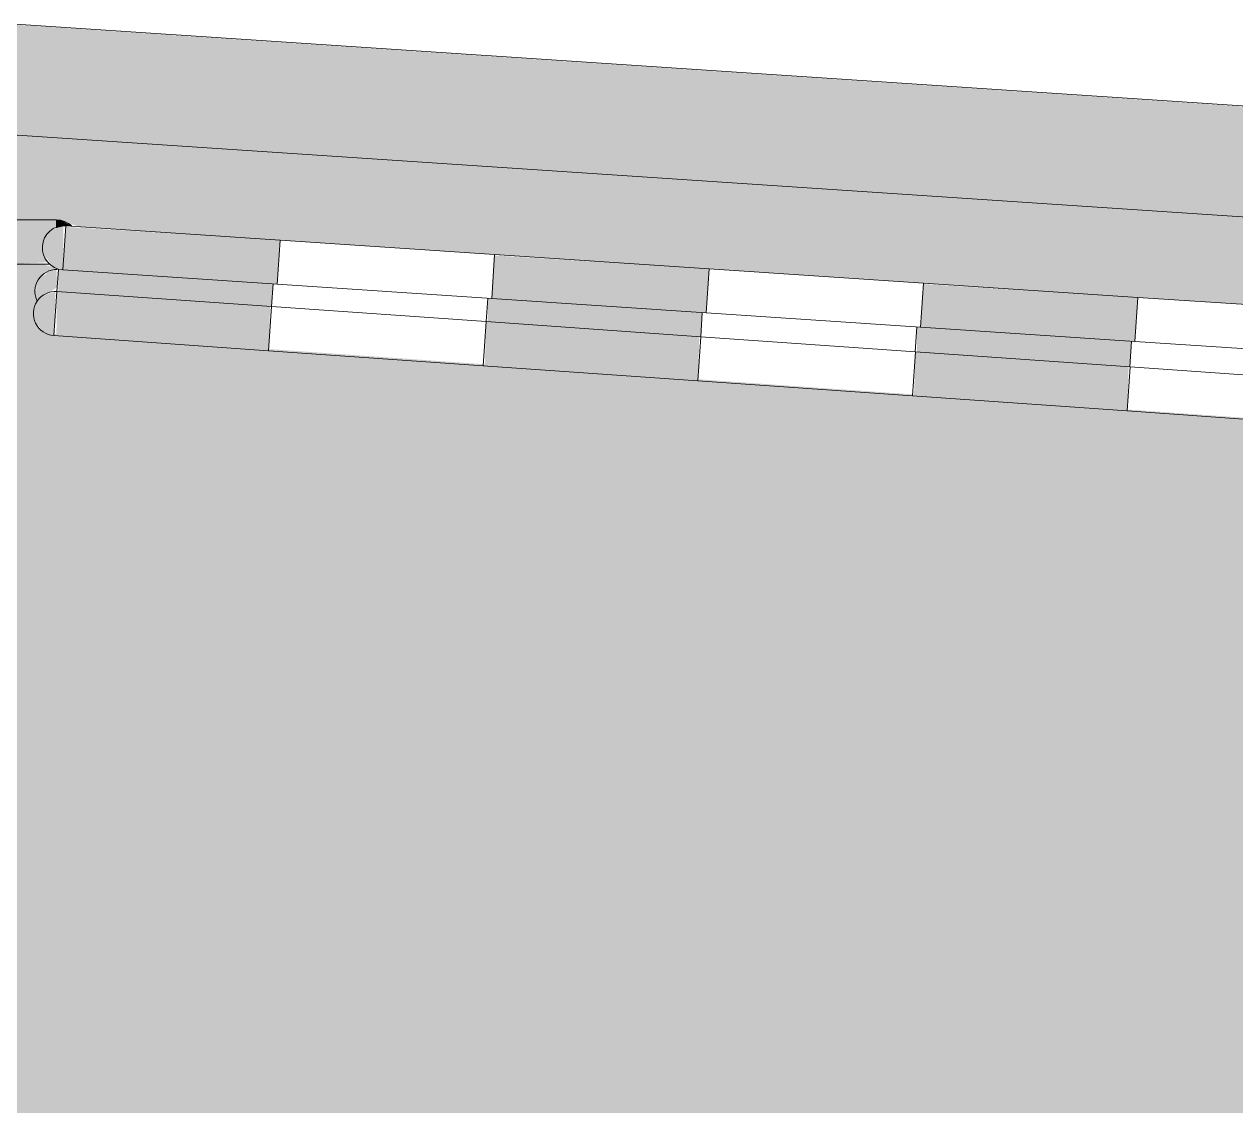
# Model space of a CAD drawing. Header units: millimetres. Extents: x -12447 to 83753, y -46415 to 46712.
# Drawn here: x 82749.2 to 82804.1, y 3534.2 to 3583.2 of the extents above; entities that cross this region are included whole.
import ezdxf

# ---------------------------------------------------------------- set-up
doc = ezdxf.new("R2010")
doc.units = ezdxf.units.MM
doc.layers.add('Линии', color=7, linetype='Continuous', lineweight=9, true_color=0x00a600)
doc.layers.add('Узлы', color=7, linetype='Continuous', lineweight=18)

# ---------------------------------------------------------------- blocks, each defined once
blk = doc.blocks.new('Гидроизоляция_черная - Гидроизоляция_черная 3-6505781-Сечение по поддону')
at = {"layer": 'Узлы', "lineweight": 20}
for points in [[(1671.155, 3572.305), (1672.762, 3572.387), (1672.517, 3573.112), (1672.958, 3573.848), (1673.153, 3574.045), (1673.153, 3574.305), (1662.903, 3574.305), (1662.903, 3572.305), (1671.022, 3572.305)], [(1673.153, 3573.944), (1673.582, 3574.043), (1673.82, 3574.043), (1673.412, 3574.271), (1673.153, 3574.305), (1673.153, 3574.012)]]:
    blk.add_hatch(color=256, dxfattribs=at).paths.add_polyline_path(points)
for p, q in [((1673.153, 3574.305), (1662.903, 3574.305)), ((1673.153, 3574.305), (1673.153, 3573.944)), ((1662.903, 3572.305), (1672.855, 3572.305))]:
    blk.add_line(p, q, dxfattribs=at)
blk.add_arc((1673.153, 3573.305), 1, 46.2547, 90, dxfattribs=at)
blk = doc.blocks.new('Гидроизоляция_черная - Гидроизоляция_черная 3-6506125-Сечение по поддону')
at = {"layer": 'Узлы', "lineweight": 20}
for points in [[(1672.337, 3570.587), (1672.581, 3570.883), (1673.192, 3571.255), (1673.153, 3572.055), (1672.857, 3571.981), (1672.454, 3571.68), (1672.187, 3571.047), (1672.267, 3570.73)], [(1682.891, 3570.382), (1682.96, 3571.412), (1673.245, 3572.048), (1673.246, 3571.059), (1682.827, 3570.387)], [(1702.315, 3569.02), (1702.388, 3570.113), (1692.673, 3570.75), (1692.674, 3569.696), (1702.254, 3569.024)], [(1721.738, 3567.657), (1721.815, 3568.815), (1712.101, 3569.453), (1712.101, 3568.333), (1721.682, 3567.661)]]:
    blk.add_hatch(color=256, dxfattribs=at).paths.add_polyline_path(points)
for p, q in [((1673.18, 3571.063), (1673.246, 3572.061)), ((1682.891, 3570.382), (1682.96, 3571.412)), ((1692.674, 3570.762), (1692.603, 3569.7)), ((1702.315, 3569.019), (1702.388, 3570.113)), ((1712.101, 3569.464), (1712.026, 3568.337)), ((1721.738, 3567.656), (1721.815, 3568.815))]:
    blk.add_line(p, q, dxfattribs=at)
blk.add_arc((1673.18, 3571.063), 1, 89.2765, 206.176, dxfattribs=at)
blk = doc.blocks.new('Гидроизоляция_черная - Гидроизоляция_черная 3-6505977-Сечение по поддону')
at = {"layer": 'Узлы', "lineweight": 20}
for points in [[(1673.448, 3572.048), (1673.475, 3574.036), (1673.153, 3573.944), (1672.857, 3573.798), (1672.517, 3573.112), (1672.534, 3572.851), (1672.958, 3572.215), (1673.412, 3572.055)], [(1683.152, 3571.399), (1683.285, 3573.395), (1673.578, 3573.989), (1673.448, 3572.048), (1682.96, 3571.412)], [(1702.558, 3570.102), (1702.692, 3572.097), (1692.985, 3572.696), (1692.855, 3570.75), (1702.388, 3570.113)], [(1721.965, 3568.805), (1722.098, 3570.8), (1712.392, 3571.402), (1712.262, 3569.453), (1721.815, 3568.815)]]:
    blk.add_hatch(color=256, dxfattribs=at).paths.add_polyline_path(points)
for p, q in [((1673.448, 3572.048), (1673.582, 3574.043)), ((1683.285, 3573.395), (1673.582, 3574.043)), ((1683.152, 3571.399), (1683.285, 3573.395)), ((1692.988, 3572.746), (1683.285, 3573.395)), ((1692.988, 3572.746), (1692.855, 3570.75)), ((1702.692, 3572.097), (1692.988, 3572.746)), ((1673.448, 3572.048), (1683.152, 3571.399)), ((1702.558, 3570.102), (1702.692, 3572.097)), ((1712.395, 3571.449), (1702.692, 3572.097)), ((1712.395, 3571.449), (1712.262, 3569.453)), ((1722.098, 3570.8), (1712.395, 3571.449)), ((1683.152, 3571.399), (1692.855, 3570.75)), ((1692.855, 3570.75), (1702.558, 3570.102)), ((1721.965, 3568.805), (1722.098, 3570.8)), ((1731.802, 3570.152), (1722.098, 3570.8)), ((1702.558, 3570.102), (1712.262, 3569.453)), ((1712.262, 3569.453), (1721.965, 3568.805)), ((1721.965, 3568.805), (1731.668, 3568.156))]:
    blk.add_line(p, q, dxfattribs=at)
blk.add_arc((1673.515, 3573.045), 1, 86.176, 266.176, dxfattribs=at)
blk = doc.blocks.new('Гидроизоляция_черная - Гидроизоляция_черная 3-6506321-Сечение по поддону')
at = {"layer": 'Узлы', "lineweight": 20}
for points in [[(1673.04, 3569.068), (1673.113, 3571.059), (1672.695, 3570.938), (1672.454, 3570.821), (1672.112, 3570.136), (1672.198, 3569.73), (1672.55, 3569.237), (1672.857, 3569.105)], [(1682.756, 3568.387), (1682.827, 3570.387), (1673.18, 3571.063), (1673.153, 3569.06), (1674.153, 3568.99)], [(1702.188, 3567.024), (1702.254, 3569.024), (1692.612, 3569.7), (1692.54, 3567.7), (1693.121, 3567.66)], [(1721.62, 3565.661), (1721.682, 3567.661), (1712.044, 3568.337), (1711.968, 3566.338), (1719.936, 3565.779)]]:
    blk.add_hatch(color=256, dxfattribs=at).paths.add_polyline_path(points)
for p, q in [((1673.04, 3569.068), (1673.18, 3571.063)), ((1682.896, 3570.382), (1673.18, 3571.063)), ((1682.756, 3568.387), (1682.896, 3570.382)), ((1692.612, 3569.7), (1682.896, 3570.382)), ((1692.612, 3569.7), (1692.472, 3567.705)), ((1702.328, 3569.019), (1692.612, 3569.7)), ((1673.04, 3569.068), (1682.756, 3568.387)), ((1702.188, 3567.024), (1702.328, 3569.019)), ((1712.044, 3568.337), (1702.328, 3569.019)), ((1682.756, 3568.387), (1692.472, 3567.705)), ((1712.044, 3568.337), (1711.904, 3566.342)), ((1721.76, 3567.656), (1712.044, 3568.337)), ((1692.472, 3567.705), (1702.188, 3567.024)), ((1721.62, 3565.661), (1721.76, 3567.656)), ((1731.476, 3566.974), (1721.76, 3567.656)), ((1702.188, 3567.024), (1711.904, 3566.342)), ((1711.904, 3566.342), (1721.62, 3565.661)), ((1721.62, 3565.661), (1731.336, 3564.979))]:
    blk.add_line(p, q, dxfattribs=at)
blk.add_arc((1673.11, 3570.066), 1, 85.9879, 265.9879, dxfattribs=at)

msp = doc.modelspace()

# ---------------------------------------------------------------- hatches: boundary and pattern name
at = {"layer": 'Узлы', "lineweight": 20, "true_color": 0xffffff}
h = msp.add_hatch(color=7, dxfattribs=at)
h.paths.add_polyline_path([(83048.144, 3558.196), (83048.144, 3563.207), (82748.548, 3583.16), (82560.16, 3583.16), (82560.16, 3578.16), (82748.847, 3578.149), (83003.394, 3561.179)])
h.paths.add_polyline_path([(83077.171, 3558.255), (83376.694, 3578.16), (83561.339, 3578.16), (83561.339, 3583.16), (83375.584, 3583.16), (83077.171, 3563.266), (83077.171, 3562.269)])
h = msp.add_hatch(color=7, dxfattribs=at)
h.paths.add_polyline_path([(83048.144, 3554.189), (83048.144, 3558.196), (82748.548, 3578.16), (82560.16, 3578.16), (82560.16, 3574.305), (82750.938, 3574.271), (82751.679, 3574.005), (83042.208, 3554.586)])
h.paths.add_polyline_path([(83077.171, 3554.248), (83376.694, 3574.16), (83561.339, 3574.16), (83561.339, 3578.16), (83375.584, 3578.149), (83077.171, 3558.255), (83077.171, 3554.598)])
at = {"layer": 'Узлы', "lineweight": 9}
h = msp.add_hatch(dxfattribs=at)
h.set_pattern_fill('FP_206', color=256, style=0, pattern_type=2)
h.set_pattern_definition([(0, (81077.526, 0), (40.64, 10.16), [3.353, -27.127, 3.353, -27.127, -162.56]), (0, (81077.526, 0), (40.64, 10.16), [-60.96, 3.353, -57.607, 3.353, -27.127, -71.12]), (0, (81077.526, 0), (40.64, 10.16), [-152.4, 3.353, -16.967, 3.353, -47.447]), (120, (81092.766, 5.08), (-29.118818, 30.115272), [3.353, -27.127, 3.353, -27.127, -162.56]), (120, (81092.766, 5.08), (-29.118818, 30.115272), [-60.96, 3.353, -57.607, 3.353, -27.127, -71.12]), (120, (81092.766, 5.08), (-29.118818, 30.115272), [-152.4, 3.353, -16.967, 3.353, -47.447]), (240, (81097.846, 25.4), (-11.521182, -40.275272), [3.353, -27.127, 3.353, -27.127, -162.56]), (240, (81097.846, 25.4), (-11.521182, -40.275272), [-60.96, 3.353, -57.607, 3.353, -27.127, -71.12]), (240, (81097.846, 25.4), (-11.521182, -40.275272), [-152.4, 3.353, -16.967, 3.353, -47.447])])
h.paths.add_polyline_path([(83048.144, 3514.098), (83048.144, 3548.196), (82750.211, 3569.169), (82749.881, 3569.41), (82749.638, 3570.136), (82749.863, 3570.587), (82749.708, 3571.13), (82750.149, 3571.866), (82750.772, 3572.061), (82750.639, 3572.138), (82750.047, 3572.305), (82560.16, 3572.305), (82560.16, 3533.16), (82762.216, 3533.16), (82797.414, 3530.813)])
h.paths.add_polyline_path([(83077.171, 3514.157), (83362.216, 3533.16), (83561.339, 3533.16), (83561.339, 3572.045), (83378.751, 3572.045), (83379.06, 3571.42), (83379.043, 3571.159), (83378.619, 3570.522), (83377.739, 3570.329), (83377.249, 3570.219), (83377.841, 3570.019), (83378.18, 3569.333), (83378.129, 3569.021), (83377.739, 3568.436), (83377.116, 3568.26), (83077.171, 3548.211), (83077.171, 3515.123)])

# ---------------------------------------------------------------- linework, layer by layer
at = {"layer": 'Линии', "color": 7}
for p, q in [((83048.144, 3563.207), (82748.847, 3583.16)), ((83048.144, 3558.196), (82748.681, 3578.16)), ((82748.681, 3578.16), (83048.144, 3558.196))]:
    msp.add_line(p, q, dxfattribs=at)

# ---------------------------------------------------------------- block references
at = {"layer": 'Узлы', "lineweight": 20}
for name in ['Гидроизоляция_черная - Гидроизоляция_черная 3-6505781-Сечение по поддону', 'Гидроизоляция_черная - Гидроизоляция_черная 3-6505977-Сечение по поддону', 'Гидроизоляция_черная - Гидроизоляция_черная 3-6506125-Сечение по поддону', 'Гидроизоляция_черная - Гидроизоляция_черная 3-6506321-Сечение по поддону']:
    msp.add_blockref(name, (81077.526, 0), dxfattribs=at)

doc.saveas('drawing.dxf')
